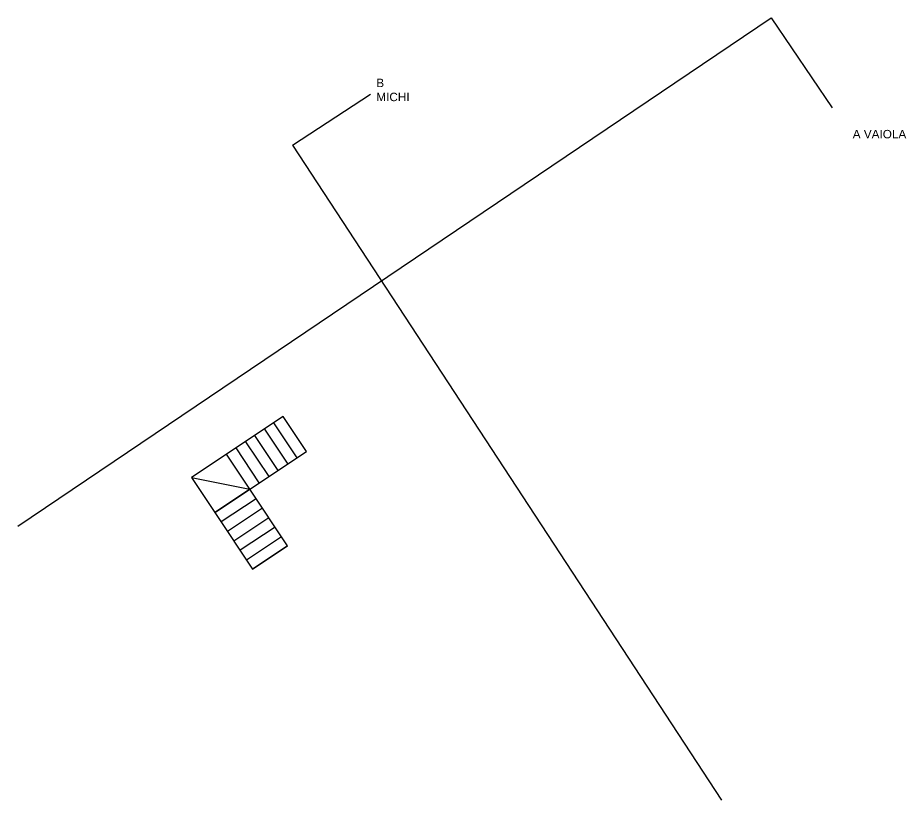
# Model space of a CAD drawing. Header units: inches. Extents: x -902 to 12417, y -2973 to 6117.
# Drawn here: x 165.68 to 186.81, y 50.24 to 68.85 of the extents above; entities that cross this region are included whole.
import ezdxf

# ---------------------------------------------------------------- set-up
doc = ezdxf.new("R2010")
doc.units = ezdxf.units.IN
doc.header["$MEASUREMENT"] = 0
doc.layers.add('ARREDAMENTO', color=255, linetype='Continuous')
doc.layers.add('QUOTE', color=6, linetype='Continuous')
doc.styles.get("Standard").update_dxf_attribs({"font": 'arial.ttf'})

# ---------------------------------------------------------------- blocks, each defined once
blk = doc.blocks.new('scale')
for p, q in [((32.529, 39.706), (33.529, 38.706)), ((33.529, 38.706), (33.529, 39.706)), ((33.799, 38.706), (33.799, 39.706)), ((34.069, 39.706), (34.069, 38.706)), ((34.339, 38.706), (34.339, 39.706)), ((34.609, 39.706), (34.609, 38.706)), ((34.879, 38.706), (34.879, 39.706)), ((34.069, 38.706), (34.069, 38.706)), ((33.529, 38.436), (32.529, 38.436)), ((33.529, 38.166), (32.529, 38.166)), ((32.529, 37.896), (33.529, 37.896)), ((33.529, 37.626), (32.529, 37.626)), ((32.529, 37.356), (33.529, 37.356)), ((33.528, 37.086), (32.529, 37.086))]:
    blk.add_line(p, q)
for points in [[(32.529, 38.706), (35.149, 38.706), (35.149, 39.706), (32.529, 39.706)], [(32.529, 37.086), (33.529, 37.086), (33.529, 38.706), (32.529, 38.706)]]:
    blk.add_lwpolyline(points, close=True)

msp = doc.modelspace()

# ---------------------------------------------------------------- linework, layer by layer
at = {"layer": 'QUOTE', "color": 6}
for p, q in [((165.675, 56.756), (183.597, 68.854)), ((183.597, 68.854), (185.043, 66.712)), ((172.21, 65.824), (174.067, 67.039)), ((172.21, 65.824), (182.413, 50.239))]:
    msp.add_line(p, q, dxfattribs=at)

# ---------------------------------------------------------------- block references
at = {"layer": 'ARREDAMENTO', "rotation": 33.6785382435294}
msp.add_blockref('scale', (164.758, 6.835), dxfattribs=at)

# ---------------------------------------------------------------- texts
at = {"layer": 'QUOTE', "char_height": 0.2, "attachment_point": 1}
for s, width, insert in [('B MICHI', 0.5568, (174.203, 67.404)), ('A VAIOLA', 3.49212, (185.534, 66.186))]:
    msp.add_mtext_dynamic_manual_height_columns(s, width=width, gutter_width=1, heights=[0], dxfattribs=dict(at, insert=insert))

doc.saveas('drawing.dxf')
